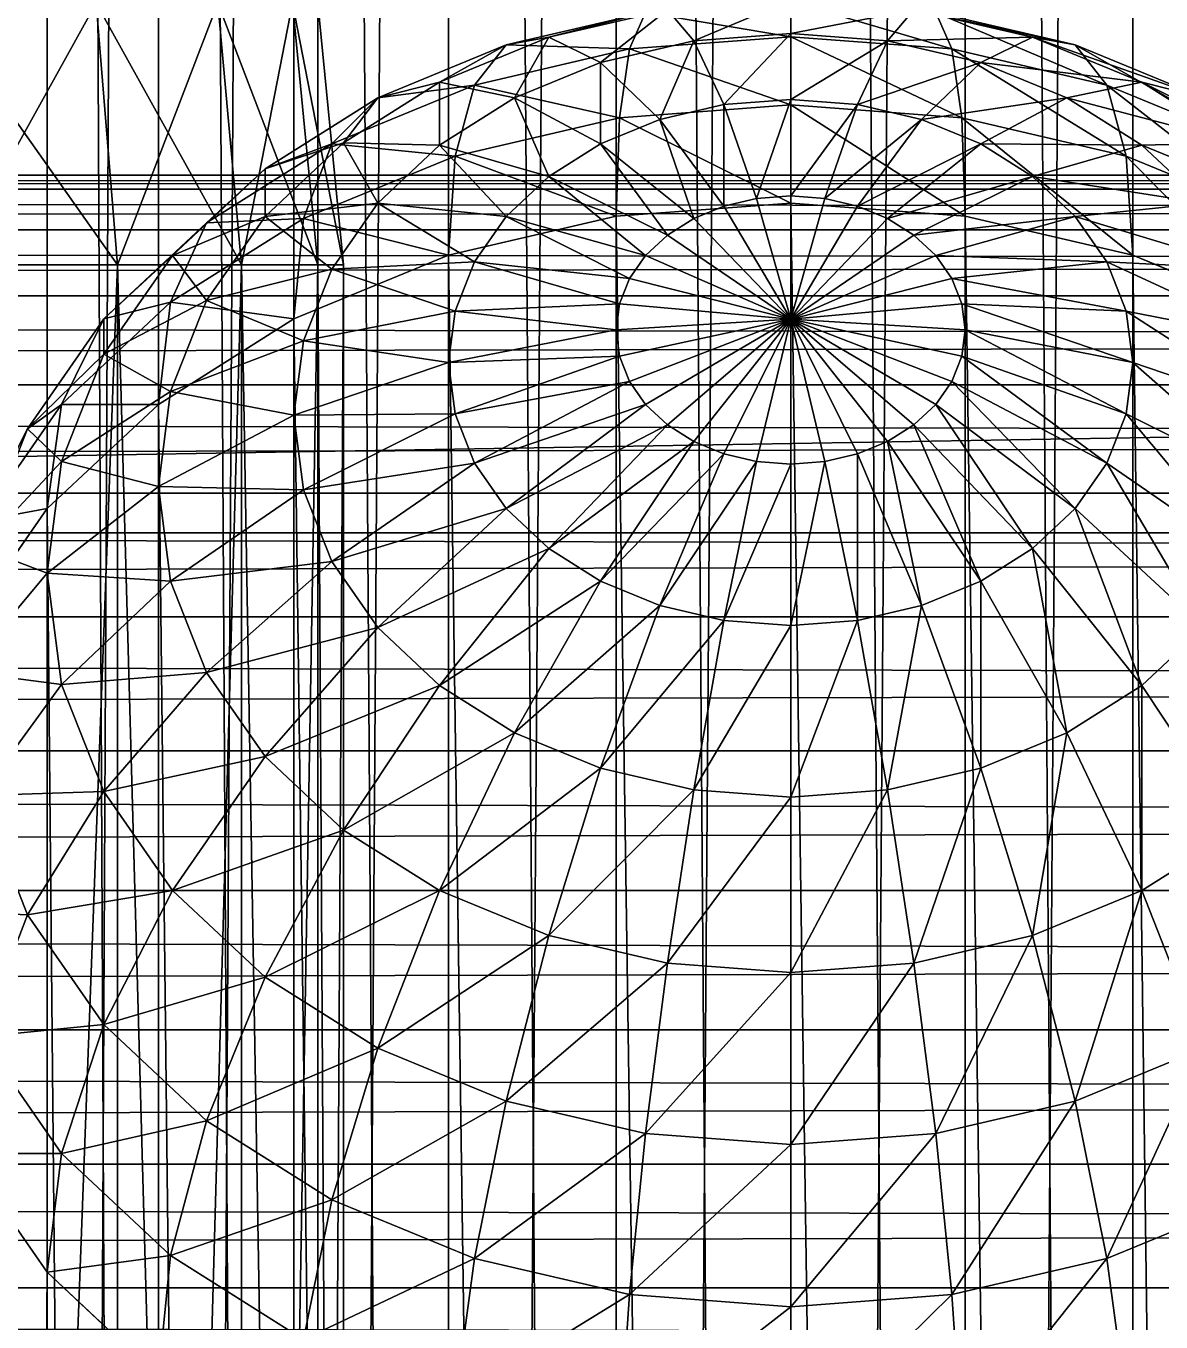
# Model space of a CAD drawing. Header units: millimetres. Extents: x -510 to 550, y -577 to 577.
# Drawn here: x 11.45 to 24.14, y 318.17 to 332.67 of the extents above; entities that cross this region are included whole.
import ezdxf

# ---------------------------------------------------------------- set-up
doc = ezdxf.new("R2010")
doc.units = ezdxf.units.MM
for name, color, linetype, true_color in [('main_case_cover', 7, 'Continuous', 0xd6dee3), ('main_case_floor_front', 7, 'Continuous', 0xd6dee3), ('main_case_inner_front', 7, 'Continuous', 0xd6dee3), ('main_frame_outrigger', 7, 'Continuous', 0x5c6b75), ('motor_mid_left_visual_0', 7, 'Continuous', 0x5c6b75), ('structure_aux_cover_rail', 7, 'Continuous', 0x5c6b75), ('structure_aux_rail_bracket', 7, 'Continuous', 0x5c6b75), ('structure_left_mid_motor_bracket', 7, 'Continuous', 0x5c6b75), ('structure_main_rail_bracket', 7, 'Continuous', 0x5c6b75)]:
    doc.layers.add(name, color=color, linetype=linetype, true_color=true_color)

msp = doc.modelspace()

# ---------------------------------------------------------------- linework, layer by layer
at = {"layer": 'main_case_cover', "true_color": 0xd6dee3}
for points in [[(-46, 327, 460), (326, 453, 460), (326, 327, 460)], [(-46, 327, 460), (-46, 453, 460), (326, 453, 460)], [(-46, 327, 466), (326, 327, 466), (326, 453, 466)], [(-46, 327, 466), (326, 453, 466), (-46, 453, 466)], [(-46, 327, 460), (326, 327, 460), (326, 327, 466)], [(-46, 327, 460), (326, 327, 466), (-46, 327, 466)]]:
    msp.add_3dface(points, dxfattribs=at)
at = {"layer": 'main_case_floor_front', "true_color": 0xd6dee3}
for points in [[(-40, 327, 114), (320, 447, 114), (320, 327, 114)], [(-40, 327, 114), (-40, 447, 114), (320, 447, 114)], [(-40, 327, 120), (320, 327, 120), (320, 447, 120)], [(-40, 327, 120), (320, 447, 120), (-40, 447, 120)], [(-40, 327, 114), (320, 327, 114), (320, 327, 120)], [(-40, 327, 114), (320, 327, 120), (-40, 327, 120)]]:
    msp.add_3dface(points, dxfattribs=at)
at = {"layer": 'main_case_inner_front', "true_color": 0xd6dee3}
for points in [[(-40, 327, 120), (320, 333, 120), (320, 327, 120)], [(-40, 327, 120), (-40, 333, 120), (320, 333, 120)], [(-40, 327, 460), (320, 327, 460), (320, 333, 460)], [(-40, 327, 460), (320, 333, 460), (-40, 333, 460)], [(-40, 327, 120), (320, 327, 120), (320, 327, 460)], [(-40, 327, 120), (320, 327, 460), (-40, 327, 460)]]:
    msp.add_3dface(points, dxfattribs=at)
at = {"layer": 'main_frame_outrigger', "true_color": 0x5c6b75}
for points in [[(-5, 180, 55), (45, 390, 55), (45, 180, 55)], [(-5, 180, 55), (-5, 390, 55), (45, 390, 55)], [(-5, 180, 85), (45, 180, 85), (45, 390, 85)], [(-5, 180, 85), (45, 390, 85), (-5, 390, 85)]]:
    msp.add_3dface(points, dxfattribs=at)
at = {"layer": 'motor_mid_left_visual_0', "true_color": 0x5c6b75}
for points in [[(-35, 307.5, -315), (35, 352.5, -315), (35, 307.5, -315)], [(-35, 307.5, -315), (-35, 352.5, -315), (35, 352.5, -315)], [(-35, 307.5, -245), (35, 307.5, -245), (35, 352.5, -245)], [(-35, 307.5, -245), (35, 352.5, -245), (-35, 352.5, -245)]]:
    msp.add_3dface(points, dxfattribs=at)
at = {"layer": 'structure_aux_cover_rail', "true_color": 0x5c6b75}
for points in [[(400, 330.846, 261.561), (400, 331, 260), (-230, 331, 260)], [(400, 330.846, 261.561), (-230, 331, 260), (-230, 330.846, 261.561)], [(400, 331, 260), (400, 330.846, 258.439), (-230, 330.846, 258.439)], [(400, 331, 260), (-230, 330.846, 258.439), (-230, 331, 260)], [(400, 330.391, 263.061), (400, 330.846, 261.561), (-230, 330.846, 261.561)], [(400, 330.391, 263.061), (-230, 330.846, 261.561), (-230, 330.391, 263.061)], [(400, 330.846, 258.439), (400, 330.391, 256.939), (-230, 330.391, 256.939)], [(400, 330.846, 258.439), (-230, 330.391, 256.939), (-230, 330.846, 258.439)], [(400, 329.652, 264.445), (400, 330.391, 263.061), (-230, 330.391, 263.061)], [(400, 329.652, 264.445), (-230, 330.391, 263.061), (-230, 329.652, 264.445)], [(400, 330.391, 256.939), (400, 329.652, 255.555), (-230, 329.652, 255.555)], [(400, 330.391, 256.939), (-230, 329.652, 255.555), (-230, 330.391, 256.939)], [(400, 328.657, 265.657), (400, 329.652, 264.445), (-230, 329.652, 264.445)], [(400, 328.657, 265.657), (-230, 329.652, 264.445), (-230, 328.657, 265.657)], [(400, 329.652, 255.555), (400, 328.657, 254.343), (-230, 328.657, 254.343)], [(400, 329.652, 255.555), (-230, 328.657, 254.343), (-230, 329.652, 255.555)], [(400, 327.445, 266.652), (400, 328.657, 265.657), (-230, 328.657, 265.657)], [(400, 327.445, 266.652), (-230, 328.657, 265.657), (-230, 327.445, 266.652)], [(400, 328.657, 254.343), (400, 327.445, 253.348), (-230, 327.445, 253.348)], [(400, 328.657, 254.343), (-230, 327.445, 253.348), (-230, 328.657, 254.343)], [(400, 326.061, 267.391), (400, 327.445, 266.652), (-230, 327.445, 266.652)], [(400, 326.061, 267.391), (-230, 327.445, 266.652), (-230, 326.061, 267.391)], [(400, 327.445, 253.348), (400, 326.061, 252.609), (-230, 326.061, 252.609)], [(400, 327.445, 253.348), (-230, 326.061, 252.609), (-230, 327.445, 253.348)], [(400, 324.561, 267.846), (400, 326.061, 267.391), (-230, 326.061, 267.391)], [(400, 324.561, 267.846), (-230, 326.061, 267.391), (-230, 324.561, 267.846)], [(400, 326.061, 252.609), (400, 324.561, 252.154), (-230, 324.561, 252.154)], [(400, 326.061, 252.609), (-230, 324.561, 252.154), (-230, 326.061, 252.609)], [(400, 323, 268), (400, 324.561, 267.846), (-230, 324.561, 267.846)], [(400, 323, 268), (-230, 324.561, 267.846), (-230, 323, 268)], [(400, 324.561, 252.154), (400, 323, 252), (-230, 323, 252)], [(400, 324.561, 252.154), (-230, 323, 252), (-230, 324.561, 252.154)], [(400, 323, 252), (400, 321.439, 252.154), (-230, 321.439, 252.154)], [(400, 323, 252), (-230, 321.439, 252.154), (-230, 323, 252)], [(400, 321.439, 267.846), (400, 323, 268), (-230, 323, 268)], [(400, 321.439, 267.846), (-230, 323, 268), (-230, 321.439, 267.846)], [(400, 321.439, 252.154), (400, 319.939, 252.609), (-230, 319.939, 252.609)], [(400, 321.439, 252.154), (-230, 319.939, 252.609), (-230, 321.439, 252.154)], [(400, 319.939, 267.391), (400, 321.439, 267.846), (-230, 321.439, 267.846)], [(400, 319.939, 267.391), (-230, 321.439, 267.846), (-230, 319.939, 267.391)], [(400, 319.939, 252.609), (400, 318.555, 253.348), (-230, 318.555, 253.348)], [(400, 319.939, 252.609), (-230, 318.555, 253.348), (-230, 319.939, 252.609)], [(400, 318.555, 266.652), (400, 319.939, 267.391), (-230, 319.939, 267.391)], [(400, 318.555, 266.652), (-230, 319.939, 267.391), (-230, 318.555, 266.652)], [(400, 318.555, 253.348), (400, 317.343, 254.343), (-230, 317.343, 254.343)], [(400, 318.555, 253.348), (-230, 317.343, 254.343), (-230, 318.555, 253.348)], [(400, 317.343, 265.657), (400, 318.555, 266.652), (-230, 318.555, 266.652)], [(400, 317.343, 265.657), (-230, 318.555, 266.652), (-230, 317.343, 265.657)]]:
    msp.add_3dface(points, dxfattribs=at)
at = {"layer": 'structure_aux_rail_bracket', "true_color": 0x5c6b75}
for points in [[(18.378, 332.823, 259.059), (20, 332.945, 258.957), (20, 332.551, 257.037)], [(18.916, 332.505, 262.911), (20, 332.958, 260.918), (18.621, 332.853, 261.004)], [(18.916, 332.505, 262.911), (20, 332.587, 262.843), (20, 332.958, 260.918)], [(20, 332.587, 262.843), (21.379, 332.853, 261.004), (20, 332.958, 260.918)], [(20, 332.945, 258.957), (21.622, 332.823, 259.059), (21.802, 332.414, 257.151)], [(20, 332.945, 258.957), (21.802, 332.414, 257.151), (20, 332.551, 257.037)], [(17.294, 332.544, 261.262), (18.378, 332.823, 259.059), (16.818, 332.459, 259.362)], [(16.818, 332.459, 259.362), (18.378, 332.823, 259.059), (18.198, 332.414, 257.151)], [(17.874, 332.262, 263.113), (18.621, 332.853, 261.004), (17.294, 332.544, 261.262)], [(17.294, 332.544, 261.262), (18.621, 332.853, 261.004), (18.378, 332.823, 259.059)], [(17.874, 332.262, 263.113), (18.916, 332.505, 262.911), (18.621, 332.853, 261.004)], [(18.378, 332.823, 259.059), (20, 332.551, 257.037), (18.198, 332.414, 257.151)], [(20, 332.587, 262.843), (21.084, 332.505, 262.911), (21.379, 332.853, 261.004)], [(21.084, 332.505, 262.911), (22.706, 332.544, 261.262), (21.379, 332.853, 261.004)], [(21.379, 332.853, 261.004), (22.706, 332.544, 261.262), (23.182, 332.459, 259.362)], [(21.379, 332.853, 261.004), (23.182, 332.459, 259.362), (21.622, 332.823, 259.059)], [(21.622, 332.823, 259.059), (23.182, 332.459, 259.362), (23.536, 332.01, 257.487)], [(21.622, 332.823, 259.059), (23.536, 332.01, 257.487), (21.802, 332.414, 257.151)], [(16.913, 331.867, 263.441), (17.294, 332.544, 261.262), (16.072, 332.041, 261.679)], [(16.072, 332.041, 261.679), (17.294, 332.544, 261.262), (16.818, 332.459, 259.362)], [(16.913, 331.867, 263.441), (17.874, 332.262, 263.113), (17.294, 332.544, 261.262)], [(18.536, 331.625, 264.845), (18.916, 332.505, 262.911), (17.874, 332.262, 263.113)], [(18.198, 332.414, 257.151), (20, 332.551, 257.037), (20, 331.789, 255.231)], [(18.536, 331.625, 264.845), (19.253, 331.792, 264.705), (18.916, 332.505, 262.911)], [(19.253, 331.792, 264.705), (20, 332.587, 262.843), (18.916, 332.505, 262.911)], [(19.253, 331.792, 264.705), (20, 331.849, 264.658), (20, 332.587, 262.843)], [(20, 331.849, 264.658), (21.084, 332.505, 262.911), (20, 332.587, 262.843)], [(20, 332.551, 257.037), (21.802, 332.414, 257.151), (21.913, 331.644, 255.351)], [(20, 332.551, 257.037), (21.913, 331.644, 255.351), (20, 331.789, 255.231)], [(20, 331.849, 264.658), (20.747, 331.792, 264.705), (21.084, 332.505, 262.911)], [(20.747, 331.792, 264.705), (22.126, 332.262, 263.113), (21.084, 332.505, 262.911)], [(21.084, 332.505, 262.911), (22.126, 332.262, 263.113), (22.706, 332.544, 261.262)], [(22.126, 332.262, 263.113), (23.928, 332.041, 261.679), (22.706, 332.544, 261.262)], [(22.706, 332.544, 261.262), (23.928, 332.041, 261.679), (24.619, 331.868, 259.853)], [(22.706, 332.544, 261.262), (24.619, 331.868, 259.853), (23.182, 332.459, 259.362)], [(16.072, 332.041, 261.679), (16.818, 332.459, 259.362), (15.381, 331.868, 259.853)], [(15.381, 331.868, 259.853), (16.818, 332.459, 259.362), (16.464, 332.01, 257.487)], [(16.818, 332.459, 259.362), (18.198, 332.414, 257.151), (16.464, 332.01, 257.487)], [(16.464, 332.01, 257.487), (18.198, 332.414, 257.151), (18.087, 331.644, 255.351)], [(18.198, 332.414, 257.151), (20, 331.789, 255.231), (18.087, 331.644, 255.351)], [(21.802, 332.414, 257.151), (23.536, 332.01, 257.487), (23.753, 331.215, 255.708)], [(21.802, 332.414, 257.151), (23.753, 331.215, 255.708), (21.913, 331.644, 255.351)], [(23.182, 332.459, 259.362), (24.619, 331.868, 259.853), (25.133, 331.354, 258.032)], [(23.182, 332.459, 259.362), (25.133, 331.354, 258.032), (23.536, 332.01, 257.487)], [(17.874, 331.353, 265.071), (17.874, 332.262, 263.113), (16.913, 331.867, 263.441)], [(17.874, 331.353, 265.071), (18.536, 331.625, 264.845), (17.874, 332.262, 263.113)], [(20.747, 331.792, 264.705), (21.464, 331.625, 264.845), (22.126, 332.262, 263.113)], [(21.464, 331.625, 264.845), (23.087, 331.867, 263.441), (22.126, 332.262, 263.113)], [(22.126, 332.262, 263.113), (23.087, 331.867, 263.441), (23.928, 332.041, 261.679)], [(15.381, 331.868, 259.853), (16.464, 332.01, 257.487), (14.867, 331.354, 258.032)], [(14.867, 331.354, 258.032), (16.464, 332.01, 257.487), (16.247, 331.215, 255.708)], [(16.072, 331.336, 263.883), (16.072, 332.041, 261.679), (15, 331.365, 262.242)], [(15, 331.365, 262.242), (16.072, 332.041, 261.679), (15.381, 331.868, 259.853)], [(16.072, 331.336, 263.883), (16.913, 331.867, 263.441), (16.072, 332.041, 261.679)], [(16.464, 332.01, 257.487), (18.087, 331.644, 255.351), (16.247, 331.215, 255.708)], [(23.087, 331.867, 263.441), (25, 331.365, 262.242), (23.928, 332.041, 261.679)], [(23.536, 332.01, 257.487), (25.133, 331.354, 258.032), (25.449, 330.518, 256.287)], [(23.536, 332.01, 257.487), (25.449, 330.518, 256.287), (23.753, 331.215, 255.708)], [(23.928, 332.041, 261.679), (25, 331.365, 262.242), (25.879, 331.073, 260.514)], [(23.928, 332.041, 261.679), (25.879, 331.073, 260.514), (24.619, 331.868, 259.853)], [(15, 331.365, 262.242), (15.381, 331.868, 259.853), (14.121, 331.073, 260.514)], [(14.121, 331.073, 260.514), (15.381, 331.868, 259.853), (14.867, 331.354, 258.032)], [(17.294, 330.987, 265.375), (16.913, 331.867, 263.441), (16.072, 331.336, 263.883)], [(17.294, 330.987, 265.375), (17.874, 331.353, 265.071), (16.913, 331.867, 263.441)], [(18.087, 331.644, 255.351), (20, 331.789, 255.231), (20, 330.69, 253.608)], [(19.253, 330.656, 266.39), (19.253, 331.792, 264.705), (18.536, 331.625, 264.845)], [(19.619, 330.741, 266.319), (20, 331.849, 264.658), (19.253, 331.792, 264.705)], [(19.253, 330.656, 266.39), (19.619, 330.741, 266.319), (19.253, 331.792, 264.705)], [(19.619, 330.741, 266.319), (20, 330.77, 266.295), (20, 331.849, 264.658)], [(20, 330.77, 266.295), (20.747, 331.792, 264.705), (20, 331.849, 264.658)], [(20, 330.77, 266.295), (20.381, 330.741, 266.319), (20.747, 331.792, 264.705)], [(20, 331.789, 255.231), (21.913, 331.644, 255.351), (21.951, 330.542, 253.73)], [(20, 331.789, 255.231), (21.951, 330.542, 253.73), (20, 330.69, 253.608)], [(20.381, 330.741, 266.319), (21.464, 331.625, 264.845), (20.747, 331.792, 264.705)], [(21.464, 331.625, 264.845), (22.126, 331.353, 265.071), (23.087, 331.867, 263.441)], [(22.126, 331.353, 265.071), (23.928, 331.336, 263.883), (23.087, 331.867, 263.441)], [(23.087, 331.867, 263.441), (23.928, 331.336, 263.883), (25, 331.365, 262.242)], [(16.247, 331.215, 255.708), (18.087, 331.644, 255.351), (18.049, 330.542, 253.73)], [(18.087, 331.644, 255.351), (20, 330.69, 253.608), (18.049, 330.542, 253.73)], [(21.913, 331.644, 255.351), (23.753, 331.215, 255.708), (23.827, 330.105, 254.094)], [(21.913, 331.644, 255.351), (23.827, 330.105, 254.094), (21.951, 330.542, 253.73)], [(18.916, 330.517, 266.505), (18.536, 331.625, 264.845), (17.874, 331.353, 265.071)], [(18.916, 330.517, 266.505), (19.253, 330.656, 266.39), (18.536, 331.625, 264.845)], [(20.381, 330.741, 266.319), (20.747, 330.656, 266.39), (21.464, 331.625, 264.845)], [(20.747, 330.656, 266.39), (22.126, 331.353, 265.071), (21.464, 331.625, 264.845)], [(14.121, 331.073, 260.514), (14.867, 331.354, 258.032), (13.467, 330.47, 258.767)], [(13.467, 330.47, 258.767), (14.867, 331.354, 258.032), (14.551, 330.518, 256.287)], [(15.381, 330.689, 264.421), (15, 331.365, 262.242), (14.121, 330.541, 262.926)], [(14.121, 330.541, 262.926), (15, 331.365, 262.242), (14.121, 331.073, 260.514)], [(14.867, 331.354, 258.032), (16.247, 331.215, 255.708), (14.551, 330.518, 256.287)], [(15.381, 330.689, 264.421), (16.072, 331.336, 263.883), (15, 331.365, 262.242)], [(18.621, 330.33, 266.66), (17.874, 331.353, 265.071), (17.294, 330.987, 265.375)], [(18.621, 330.33, 266.66), (18.916, 330.517, 266.505), (17.874, 331.353, 265.071)], [(20.747, 330.656, 266.39), (21.084, 330.517, 266.505), (22.126, 331.353, 265.071)], [(21.084, 330.517, 266.505), (22.706, 330.987, 265.375), (22.126, 331.353, 265.071)], [(22.126, 331.353, 265.071), (22.706, 330.987, 265.375), (23.928, 331.336, 263.883)], [(23.928, 331.336, 263.883), (25.879, 330.541, 262.926), (25, 331.365, 262.242)], [(14.551, 330.518, 256.287), (16.247, 331.215, 255.708), (16.173, 330.105, 254.094)], [(16.818, 330.541, 265.746), (16.072, 331.336, 263.883), (15.381, 330.689, 264.421)], [(16.818, 330.541, 265.746), (17.294, 330.987, 265.375), (16.072, 331.336, 263.883)], [(16.247, 331.215, 255.708), (18.049, 330.542, 253.73), (16.173, 330.105, 254.094)], [(22.706, 330.987, 265.375), (24.619, 330.689, 264.421), (23.928, 331.336, 263.883)], [(23.753, 331.215, 255.708), (25.449, 330.518, 256.287), (25.556, 329.394, 254.685)], [(23.753, 331.215, 255.708), (25.556, 329.394, 254.685), (23.827, 330.105, 254.094)], [(23.928, 331.336, 263.883), (24.619, 330.689, 264.421), (25.879, 330.541, 262.926)], [(14.121, 330.541, 262.926), (14.121, 331.073, 260.514), (13.087, 330.104, 261.319)], [(13.087, 330.104, 261.319), (14.121, 331.073, 260.514), (13.467, 330.47, 258.767)], [(18.378, 330.103, 266.849), (17.294, 330.987, 265.375), (16.818, 330.541, 265.746)], [(18.378, 330.103, 266.849), (18.621, 330.33, 266.66), (17.294, 330.987, 265.375)], [(21.084, 330.517, 266.505), (21.379, 330.33, 266.66), (22.706, 330.987, 265.375)], [(21.379, 330.33, 266.66), (23.182, 330.541, 265.746), (22.706, 330.987, 265.375)], [(22.706, 330.987, 265.375), (23.182, 330.541, 265.746), (24.619, 330.689, 264.421)], [(20, 329.392, 267.69), (20, 330.77, 266.295), (19.619, 330.741, 266.319)], [(20, 329.392, 267.69), (20.381, 330.741, 266.319), (20, 330.77, 266.295)], [(14.867, 329.95, 265.035), (15.381, 330.689, 264.421), (14.121, 330.541, 262.926)], [(16.464, 330.032, 266.169), (15.381, 330.689, 264.421), (14.867, 329.95, 265.035)], [(16.464, 330.032, 266.169), (16.818, 330.541, 265.746), (15.381, 330.689, 264.421)], [(18.049, 330.542, 253.73), (20, 330.69, 253.608), (20, 197.69, 93.608)], [(20, 329.392, 267.69), (19.253, 330.656, 266.39), (18.916, 330.517, 266.505)], [(20, 329.392, 267.69), (19.619, 330.741, 266.319), (19.253, 330.656, 266.39)], [(20, 329.392, 267.69), (20.747, 330.656, 266.39), (20.381, 330.741, 266.319)], [(20, 330.69, 253.608), (21.951, 330.542, 253.73), (21.951, 197.542, 93.73)], [(20, 330.69, 253.608), (21.951, 197.542, 93.73), (20, 197.69, 93.608)], [(20, 329.392, 267.69), (21.084, 330.517, 266.505), (20.747, 330.656, 266.39)], [(23.182, 330.541, 265.746), (25.133, 329.95, 265.035), (24.619, 330.689, 264.421)], [(13.467, 330.47, 258.767), (14.551, 330.518, 256.287), (13.065, 329.58, 257.067)], [(13.065, 329.58, 257.067), (14.551, 330.518, 256.287), (14.444, 329.394, 254.685)], [(13.467, 329.601, 263.708), (14.121, 330.541, 262.926), (13.087, 330.104, 261.319)], [(14.867, 329.95, 265.035), (14.121, 330.541, 262.926), (13.467, 329.601, 263.708)], [(14.551, 330.518, 256.287), (16.173, 330.105, 254.094), (14.444, 329.394, 254.685)], [(16.173, 330.105, 254.094), (18.049, 330.542, 253.73), (18.049, 197.542, 93.73)], [(18.198, 329.844, 267.065), (16.818, 330.541, 265.746), (16.464, 330.032, 266.169)], [(18.198, 329.844, 267.065), (18.378, 330.103, 266.849), (16.818, 330.541, 265.746)], [(18.049, 330.542, 253.73), (20, 197.69, 93.608), (18.049, 197.542, 93.73)], [(20, 329.392, 267.69), (18.916, 330.517, 266.505), (18.621, 330.33, 266.66)], [(20, 329.392, 267.69), (21.379, 330.33, 266.66), (21.084, 330.517, 266.505)], [(21.379, 330.33, 266.66), (21.622, 330.103, 266.849), (23.182, 330.541, 265.746)], [(21.622, 330.103, 266.849), (23.536, 330.032, 266.169), (23.182, 330.541, 265.746)], [(21.951, 330.542, 253.73), (23.827, 330.105, 254.094), (23.827, 197.105, 94.094)], [(21.951, 330.542, 253.73), (23.827, 197.105, 94.094), (21.951, 197.542, 93.73)], [(23.182, 330.541, 265.746), (23.536, 330.032, 266.169), (25.133, 329.95, 265.035)], [(13.087, 330.104, 261.319), (13.467, 330.47, 258.767), (12.318, 329.393, 259.662)], [(12.318, 329.393, 259.662), (13.467, 330.47, 258.767), (13.065, 329.58, 257.067)], [(20, 329.392, 267.69), (18.621, 330.33, 266.66), (18.378, 330.103, 266.849)], [(20, 329.392, 267.69), (21.622, 330.103, 266.849), (21.379, 330.33, 266.66)], [(13.467, 329.601, 263.708), (13.087, 330.104, 261.319), (12.318, 328.998, 262.238)], [(12.318, 328.998, 262.238), (13.087, 330.104, 261.319), (12.318, 329.393, 259.662)], [(14.444, 329.394, 254.685), (16.173, 330.105, 254.094), (16.173, 197.105, 94.094)], [(16.173, 330.105, 254.094), (18.049, 197.542, 93.73), (16.173, 197.105, 94.094)], [(20, 329.392, 267.69), (18.378, 330.103, 266.849), (18.198, 329.844, 267.065)], [(20, 329.392, 267.69), (21.802, 329.844, 267.065), (21.622, 330.103, 266.849)], [(21.622, 330.103, 266.849), (21.802, 329.844, 267.065), (23.536, 330.032, 266.169)], [(23.827, 330.105, 254.094), (25.556, 329.394, 254.685), (25.556, 196.394, 94.685)], [(23.827, 330.105, 254.094), (25.556, 196.394, 94.685), (23.827, 197.105, 94.094)], [(14.551, 329.149, 265.701), (14.867, 329.95, 265.035), (13.467, 329.601, 263.708)], [(16.247, 329.48, 266.627), (14.867, 329.95, 265.035), (14.551, 329.149, 265.701)], [(16.247, 329.48, 266.627), (16.464, 330.032, 266.169), (14.867, 329.95, 265.035)], [(18.087, 329.562, 267.299), (16.464, 330.032, 266.169), (16.247, 329.48, 266.627)], [(18.087, 329.562, 267.299), (18.198, 329.844, 267.065), (16.464, 330.032, 266.169)], [(21.802, 329.844, 267.065), (23.753, 329.48, 266.627), (23.536, 330.032, 266.169)], [(23.536, 330.032, 266.169), (23.753, 329.48, 266.627), (25.449, 329.149, 265.701)], [(23.536, 330.032, 266.169), (25.449, 329.149, 265.701), (25.133, 329.95, 265.035)], [(20, 329.392, 267.69), (18.198, 329.844, 267.065), (18.087, 329.562, 267.299)], [(20, 329.392, 267.69), (21.913, 329.562, 267.299), (21.802, 329.844, 267.065)], [(21.802, 329.844, 267.065), (21.913, 329.562, 267.299), (23.753, 329.48, 266.627)], [(13.065, 328.581, 264.556), (13.467, 329.601, 263.708), (12.318, 328.998, 262.238)], [(14.551, 329.149, 265.701), (13.467, 329.601, 263.708), (13.065, 328.581, 264.556)], [(12.318, 329.393, 259.662), (13.065, 329.58, 257.067), (11.845, 328.437, 258.017)], [(11.845, 328.437, 258.017), (13.065, 329.58, 257.067), (12.929, 328.438, 255.48)], [(13.065, 329.58, 257.067), (14.444, 329.394, 254.685), (12.929, 328.438, 255.48)], [(16.173, 328.906, 267.105), (16.247, 329.48, 266.627), (14.551, 329.149, 265.701)], [(18.049, 329.27, 267.542), (16.247, 329.48, 266.627), (16.173, 328.906, 267.105)], [(18.049, 329.27, 267.542), (18.087, 329.562, 267.299), (16.247, 329.48, 266.627)], [(20, 329.392, 267.69), (18.087, 329.562, 267.299), (18.049, 329.27, 267.542)], [(20, 329.392, 267.69), (21.951, 329.27, 267.542), (21.913, 329.562, 267.299)], [(21.913, 329.562, 267.299), (21.951, 329.27, 267.542), (23.827, 328.906, 267.105)], [(21.913, 329.562, 267.299), (23.827, 328.906, 267.105), (23.753, 329.48, 266.627)], [(23.753, 329.48, 266.627), (23.827, 328.906, 267.105), (25.556, 328.315, 266.394)], [(23.753, 329.48, 266.627), (25.556, 328.315, 266.394), (25.449, 329.149, 265.701)], [(12.318, 328.998, 262.238), (12.318, 329.393, 259.662), (11.464, 328.165, 260.683)], [(11.464, 328.165, 260.683), (12.318, 329.393, 259.662), (11.845, 328.437, 258.017)], [(12.929, 328.438, 255.48), (14.444, 329.394, 254.685), (14.444, 196.394, 94.685)], [(14.444, 329.394, 254.685), (16.173, 197.105, 94.094), (14.444, 196.394, 94.685)], [(20, 329.392, 267.69), (18.049, 329.27, 267.542), (18.087, 328.977, 267.786)], [(20, 329.392, 267.69), (18.087, 328.977, 267.786), (18.198, 328.695, 268.02)], [(20, 329.392, 267.69), (18.198, 328.695, 268.02), (18.378, 328.436, 268.235)], [(20, 329.392, 267.69), (18.378, 328.436, 268.235), (18.621, 328.209, 268.424)], [(20, 329.392, 267.69), (18.621, 328.209, 268.424), (18.916, 328.022, 268.579)], [(20, 329.392, 267.69), (18.916, 328.022, 268.579), (19.253, 327.883, 268.694)], [(20, 329.392, 267.69), (19.253, 327.883, 268.694), (19.619, 327.798, 268.765)], [(20, 329.392, 267.69), (19.619, 327.798, 268.765), (20, 327.769, 268.789)], [(20, 329.392, 267.69), (21.913, 328.977, 267.786), (21.951, 329.27, 267.542)], [(20, 329.392, 267.69), (21.802, 328.695, 268.02), (21.913, 328.977, 267.786)], [(20, 329.392, 267.69), (21.622, 328.436, 268.235), (21.802, 328.695, 268.02)], [(20, 329.392, 267.69), (21.379, 328.209, 268.424), (21.622, 328.436, 268.235)], [(20, 329.392, 267.69), (21.084, 328.022, 268.579), (21.379, 328.209, 268.424)], [(20, 329.392, 267.69), (20.747, 327.883, 268.694), (21.084, 328.022, 268.579)], [(20, 329.392, 267.69), (20.381, 327.798, 268.765), (20.747, 327.883, 268.694)], [(20, 329.392, 267.69), (20, 327.769, 268.789), (20.381, 327.798, 268.765)], [(18.087, 328.977, 267.786), (18.049, 329.27, 267.542), (16.173, 328.906, 267.105)], [(21.951, 329.27, 267.542), (21.913, 328.977, 267.786), (23.753, 328.332, 267.582)], [(21.951, 329.27, 267.542), (23.753, 328.332, 267.582), (23.827, 328.906, 267.105)], [(14.444, 328.315, 266.394), (14.551, 329.149, 265.701), (13.065, 328.581, 264.556)], [(16.173, 328.906, 267.105), (14.551, 329.149, 265.701), (14.444, 328.315, 266.394)], [(11.845, 327.799, 263.235), (12.318, 328.998, 262.238), (11.464, 328.165, 260.683)], [(13.065, 328.581, 264.556), (12.318, 328.998, 262.238), (11.845, 327.799, 263.235)], [(16.247, 328.332, 267.582), (16.173, 328.906, 267.105), (14.444, 328.315, 266.394)], [(18.087, 328.977, 267.786), (16.173, 328.906, 267.105), (16.247, 328.332, 267.582)], [(18.198, 328.695, 268.02), (18.087, 328.977, 267.786), (16.247, 328.332, 267.582)], [(21.913, 328.977, 267.786), (21.802, 328.695, 268.02), (23.536, 327.78, 268.041)], [(21.913, 328.977, 267.786), (23.536, 327.78, 268.041), (23.753, 328.332, 267.582)], [(23.827, 328.906, 267.105), (23.753, 328.332, 267.582), (25.449, 327.482, 267.087)], [(23.827, 328.906, 267.105), (25.449, 327.482, 267.087), (25.556, 328.315, 266.394)], [(18.198, 328.695, 268.02), (16.247, 328.332, 267.582), (16.464, 327.78, 268.041)], [(18.378, 328.436, 268.235), (18.198, 328.695, 268.02), (16.464, 327.78, 268.041)], [(21.802, 328.695, 268.02), (21.622, 328.436, 268.235), (23.182, 327.271, 268.464)], [(21.802, 328.695, 268.02), (23.182, 327.271, 268.464), (23.536, 327.78, 268.041)], [(12.929, 327.52, 265.438), (13.065, 328.581, 264.556), (11.845, 327.799, 263.235)], [(14.444, 328.315, 266.394), (13.065, 328.581, 264.556), (12.929, 327.52, 265.438)], [(11.464, 328.165, 260.683), (11.845, 328.437, 258.017), (10.939, 327.133, 259.101)], [(10.939, 327.133, 259.101), (11.845, 328.437, 258.017), (11.685, 327.272, 256.449)], [(11.845, 328.437, 258.017), (12.929, 328.438, 255.48), (11.685, 327.272, 256.449)], [(11.685, 327.272, 256.449), (12.929, 328.438, 255.48), (12.929, 195.438, 95.48)], [(12.929, 328.438, 255.48), (14.444, 196.394, 94.685), (12.929, 195.438, 95.48)], [(14.551, 327.482, 267.087), (14.444, 328.315, 266.394), (12.929, 327.52, 265.438)], [(16.247, 328.332, 267.582), (14.444, 328.315, 266.394), (14.551, 327.482, 267.087)], [(16.464, 327.78, 268.041), (16.247, 328.332, 267.582), (14.551, 327.482, 267.087)], [(18.378, 328.436, 268.235), (16.464, 327.78, 268.041), (16.818, 327.271, 268.464)], [(18.621, 328.209, 268.424), (18.378, 328.436, 268.235), (16.818, 327.271, 268.464)], [(21.622, 328.436, 268.235), (21.379, 328.209, 268.424), (22.706, 326.825, 268.834)], [(21.622, 328.436, 268.235), (22.706, 326.825, 268.834), (23.182, 327.271, 268.464)], [(23.753, 328.332, 267.582), (23.536, 327.78, 268.041), (25.133, 326.68, 267.753)], [(23.753, 328.332, 267.582), (25.133, 326.68, 267.753), (25.449, 327.482, 267.087)], [(11.845, 327.799, 263.235), (11.464, 328.165, 260.683), (10.939, 326.832, 261.791)], [(10.939, 326.832, 261.791), (11.464, 328.165, 260.683), (10.939, 327.133, 259.101)], [(18.621, 328.209, 268.424), (16.818, 327.271, 268.464), (17.294, 326.825, 268.834)], [(18.916, 328.022, 268.579), (18.621, 328.209, 268.424), (17.294, 326.825, 268.834)], [(21.379, 328.209, 268.424), (21.084, 328.022, 268.579), (22.126, 326.459, 269.139)], [(21.379, 328.209, 268.424), (22.126, 326.459, 269.139), (22.706, 326.825, 268.834)], [(18.916, 328.022, 268.579), (17.294, 326.825, 268.834), (17.874, 326.459, 269.139)], [(19.253, 327.883, 268.694), (18.916, 328.022, 268.579), (17.874, 326.459, 269.139)], [(21.084, 328.022, 268.579), (20.747, 327.883, 268.694), (21.464, 326.187, 269.365)], [(21.084, 328.022, 268.579), (21.464, 326.187, 269.365), (22.126, 326.459, 269.139)], [(19.253, 327.883, 268.694), (17.874, 326.459, 269.139), (18.536, 326.187, 269.365)], [(19.619, 327.798, 268.765), (19.253, 327.883, 268.694), (18.536, 326.187, 269.365)], [(20.747, 327.883, 268.694), (20.381, 327.798, 268.765), (20.747, 326.019, 269.504)], [(20.747, 327.883, 268.694), (20.747, 326.019, 269.504), (21.464, 326.187, 269.365)], [(11.685, 326.551, 264.272), (11.845, 327.799, 263.235), (10.939, 326.832, 261.791)], [(12.929, 327.52, 265.438), (11.845, 327.799, 263.235), (11.685, 326.551, 264.272)], [(16.464, 327.78, 268.041), (14.551, 327.482, 267.087), (14.867, 326.68, 267.753)], [(16.818, 327.271, 268.464), (16.464, 327.78, 268.041), (14.867, 326.68, 267.753)], [(19.619, 327.798, 268.765), (18.536, 326.187, 269.365), (19.253, 326.019, 269.504)], [(20, 327.769, 268.789), (19.619, 327.798, 268.765), (19.253, 326.019, 269.504)], [(20, 327.769, 268.789), (19.253, 326.019, 269.504), (20, 325.963, 269.551)], [(20.381, 327.798, 268.765), (20, 327.769, 268.789), (20, 325.963, 269.551)], [(20.381, 327.798, 268.765), (20, 325.963, 269.551), (20.747, 326.019, 269.504)], [(23.536, 327.78, 268.041), (23.182, 327.271, 268.464), (24.619, 325.941, 268.367)], [(23.536, 327.78, 268.041), (24.619, 325.941, 268.367), (25.133, 326.68, 267.753)], [(13.065, 326.459, 266.32), (12.929, 327.52, 265.438), (11.685, 326.551, 264.272)], [(14.551, 327.482, 267.087), (12.929, 327.52, 265.438), (13.065, 326.459, 266.32)], [(14.867, 326.68, 267.753), (14.551, 327.482, 267.087), (13.065, 326.459, 266.32)], [(10.939, 327.133, 259.101), (11.685, 327.272, 256.449), (10.761, 325.943, 257.554)], [(10.761, 325.943, 257.554), (11.685, 327.272, 256.449), (11.685, 194.272, 96.449)], [(11.685, 327.272, 256.449), (12.929, 195.438, 95.48), (11.685, 194.272, 96.449)], [(16.818, 327.271, 268.464), (14.867, 326.68, 267.753), (15.381, 325.941, 268.367)], [(17.294, 326.825, 268.834), (16.818, 327.271, 268.464), (15.381, 325.941, 268.367)], [(23.182, 327.271, 268.464), (22.706, 326.825, 268.834), (23.928, 325.294, 268.905)], [(23.182, 327.271, 268.464), (23.928, 325.294, 268.905), (24.619, 325.941, 268.367)], [(11.685, 326.551, 264.272), (10.939, 326.832, 261.791), (10.761, 325.446, 262.943)], [(17.294, 326.825, 268.834), (15.381, 325.941, 268.367), (16.072, 325.294, 268.905)], [(17.874, 326.459, 269.139), (17.294, 326.825, 268.834), (16.072, 325.294, 268.905)], [(22.706, 326.825, 268.834), (22.126, 326.459, 269.139), (23.087, 324.763, 269.347)], [(22.706, 326.825, 268.834), (23.087, 324.763, 269.347), (23.928, 325.294, 268.905)], [(14.867, 326.68, 267.753), (13.065, 326.459, 266.32), (13.467, 325.439, 267.167)], [(15.381, 325.941, 268.367), (14.867, 326.68, 267.753), (13.467, 325.439, 267.167)], [(11.845, 325.304, 265.309), (11.685, 326.551, 264.272), (10.761, 325.446, 262.943)], [(13.065, 326.459, 266.32), (11.685, 326.551, 264.272), (11.845, 325.304, 265.309)], [(13.467, 325.439, 267.167), (13.065, 326.459, 266.32), (11.845, 325.304, 265.309)], [(17.874, 326.459, 269.139), (16.072, 325.294, 268.905), (16.913, 324.763, 269.347)], [(18.536, 326.187, 269.365), (17.874, 326.459, 269.139), (16.913, 324.763, 269.347)], [(22.126, 326.459, 269.139), (21.464, 326.187, 269.365), (22.126, 324.368, 269.675)], [(22.126, 326.459, 269.139), (22.126, 324.368, 269.675), (23.087, 324.763, 269.347)], [(18.536, 326.187, 269.365), (16.913, 324.763, 269.347), (17.874, 324.368, 269.675)], [(19.253, 326.019, 269.504), (18.536, 326.187, 269.365), (17.874, 324.368, 269.675)], [(21.464, 326.187, 269.365), (20.747, 326.019, 269.504), (21.084, 324.125, 269.877)], [(21.464, 326.187, 269.365), (21.084, 324.125, 269.877), (22.126, 324.368, 269.675)], [(19.253, 326.019, 269.504), (17.874, 324.368, 269.675), (18.916, 324.125, 269.877)], [(20, 325.963, 269.551), (19.253, 326.019, 269.504), (18.916, 324.125, 269.877)], [(20.747, 326.019, 269.504), (20, 325.963, 269.551), (20, 324.043, 269.945)], [(20.747, 326.019, 269.504), (20, 324.043, 269.945), (21.084, 324.125, 269.877)], [(10.761, 325.943, 257.554), (11.685, 194.272, 96.449), (10.761, 192.943, 97.554)], [(15.381, 325.941, 268.367), (13.467, 325.439, 267.167), (14.121, 324.499, 267.949)], [(16.072, 325.294, 268.905), (15.381, 325.941, 268.367), (14.121, 324.499, 267.949)], [(20, 325.963, 269.551), (18.916, 324.125, 269.877), (20, 324.043, 269.945)], [(24.619, 325.941, 268.367), (23.928, 325.294, 268.905), (25, 323.675, 268.634)], [(11.845, 325.304, 265.309), (10.761, 325.446, 262.943), (10.939, 324.06, 264.095)], [(13.467, 325.439, 267.167), (11.845, 325.304, 265.309), (12.318, 324.105, 266.306)], [(14.121, 324.499, 267.949), (13.467, 325.439, 267.167), (12.318, 324.105, 266.306)], [(12.318, 324.105, 266.306), (11.845, 325.304, 265.309), (10.939, 324.06, 264.095)], [(16.072, 325.294, 268.905), (14.121, 324.499, 267.949), (15, 323.675, 268.634)], [(16.913, 324.763, 269.347), (16.072, 325.294, 268.905), (15, 323.675, 268.634)], [(23.928, 325.294, 268.905), (23.087, 324.763, 269.347), (23.928, 322.999, 269.196)], [(23.928, 325.294, 268.905), (23.928, 322.999, 269.196), (25, 323.675, 268.634)], [(16.913, 324.763, 269.347), (15, 323.675, 268.634), (16.072, 322.999, 269.196)], [(17.874, 324.368, 269.675), (16.913, 324.763, 269.347), (16.072, 322.999, 269.196)], [(23.087, 324.763, 269.347), (22.126, 324.368, 269.675), (22.706, 322.496, 269.614)], [(23.087, 324.763, 269.347), (22.706, 322.496, 269.614), (23.928, 322.999, 269.196)], [(14.121, 324.499, 267.949), (12.318, 324.105, 266.306), (13.087, 322.999, 267.225)], [(15, 323.675, 268.634), (14.121, 324.499, 267.949), (13.087, 322.999, 267.225)], [(17.874, 324.368, 269.675), (16.072, 322.999, 269.196), (17.294, 322.496, 269.614)], [(18.916, 324.125, 269.877), (17.874, 324.368, 269.675), (17.294, 322.496, 269.614)], [(22.126, 324.368, 269.675), (21.084, 324.125, 269.877), (21.379, 322.187, 269.871)], [(22.126, 324.368, 269.675), (21.379, 322.187, 269.871), (22.706, 322.496, 269.614)], [(12.318, 324.105, 266.306), (10.939, 324.06, 264.095), (11.464, 322.727, 265.203)], [(13.087, 322.999, 267.225), (12.318, 324.105, 266.306), (11.464, 322.727, 265.203)], [(18.916, 324.125, 269.877), (17.294, 322.496, 269.614), (18.621, 322.187, 269.871)], [(20, 324.043, 269.945), (18.916, 324.125, 269.877), (18.621, 322.187, 269.871)], [(21.084, 324.125, 269.877), (20, 324.043, 269.945), (20, 322.082, 269.958)], [(21.084, 324.125, 269.877), (20, 322.082, 269.958), (21.379, 322.187, 269.871)], [(11.464, 322.727, 265.203), (10.939, 324.06, 264.095), (10.381, 322.776, 262.723)], [(20, 324.043, 269.945), (18.621, 322.187, 269.871), (20, 322.082, 269.958)], [(15, 323.675, 268.634), (13.087, 322.999, 267.225), (14.121, 322.03, 268.031)], [(16.072, 322.999, 269.196), (15, 323.675, 268.634), (14.121, 322.03, 268.031)], [(25, 323.675, 268.634), (23.928, 322.999, 269.196), (24.619, 321.235, 268.692)], [(13.087, 322.999, 267.225), (11.464, 322.727, 265.203), (12.318, 321.499, 266.224)], [(14.121, 322.03, 268.031), (13.087, 322.999, 267.225), (12.318, 321.499, 266.224)], [(16.072, 322.999, 269.196), (14.121, 322.03, 268.031), (15.381, 321.235, 268.692)], [(17.294, 322.496, 269.614), (16.072, 322.999, 269.196), (15.381, 321.235, 268.692)], [(23.928, 322.999, 269.196), (22.706, 322.496, 269.614), (23.182, 320.644, 269.183)], [(23.928, 322.999, 269.196), (23.182, 320.644, 269.183), (24.619, 321.235, 268.692)], [(11.464, 322.727, 265.203), (10.381, 322.776, 262.723), (10.939, 321.361, 263.9)], [(12.318, 321.499, 266.224), (11.464, 322.727, 265.203), (10.939, 321.361, 263.9)], [(17.294, 322.496, 269.614), (15.381, 321.235, 268.692), (16.818, 320.644, 269.183)], [(18.621, 322.187, 269.871), (17.294, 322.496, 269.614), (16.818, 320.644, 269.183)], [(22.706, 322.496, 269.614), (21.379, 322.187, 269.871), (21.622, 320.28, 269.485)], [(22.706, 322.496, 269.614), (21.622, 320.28, 269.485), (23.182, 320.644, 269.183)], [(18.621, 322.187, 269.871), (16.818, 320.644, 269.183), (18.378, 320.28, 269.485)], [(20, 322.082, 269.958), (18.621, 322.187, 269.871), (18.378, 320.28, 269.485)], [(20, 322.082, 269.958), (18.378, 320.28, 269.485), (20, 320.157, 269.587)], [(21.379, 322.187, 269.871), (20, 322.082, 269.958), (20, 320.157, 269.587)], [(21.379, 322.187, 269.871), (20, 320.157, 269.587), (21.622, 320.28, 269.485)], [(14.121, 322.03, 268.031), (12.318, 321.499, 266.224), (13.467, 320.422, 267.119)], [(15.381, 321.235, 268.692), (14.121, 322.03, 268.031), (13.467, 320.422, 267.119)], [(12.318, 321.499, 266.224), (10.939, 321.361, 263.9), (11.845, 320.057, 264.983)], [(13.467, 320.422, 267.119), (12.318, 321.499, 266.224), (11.845, 320.057, 264.983)], [(11.845, 320.057, 264.983), (10.939, 321.361, 263.9), (10.761, 320.057, 262.446)], [(15.381, 321.235, 268.692), (13.467, 320.422, 267.119), (14.867, 319.539, 267.853)], [(16.818, 320.644, 269.183), (15.381, 321.235, 268.692), (14.867, 319.539, 267.853)], [(24.619, 321.235, 268.692), (23.182, 320.644, 269.183), (23.536, 318.882, 268.399)], [(24.619, 321.235, 268.692), (23.536, 318.882, 268.399), (25.133, 319.539, 267.853)], [(16.818, 320.644, 269.183), (14.867, 319.539, 267.853), (16.464, 318.882, 268.399)], [(18.378, 320.28, 269.485), (16.818, 320.644, 269.183), (16.464, 318.882, 268.399)], [(23.182, 320.644, 269.183), (21.622, 320.28, 269.485), (21.802, 318.478, 268.735)], [(23.182, 320.644, 269.183), (21.802, 318.478, 268.735), (23.536, 318.882, 268.399)], [(13.467, 320.422, 267.119), (11.845, 320.057, 264.983), (13.065, 318.914, 265.934)], [(14.867, 319.539, 267.853), (13.467, 320.422, 267.119), (13.065, 318.914, 265.934)], [(18.378, 320.28, 269.485), (16.464, 318.882, 268.399), (18.198, 318.478, 268.735)], [(20, 320.157, 269.587), (18.378, 320.28, 269.485), (18.198, 318.478, 268.735)], [(21.622, 320.28, 269.485), (20, 320.157, 269.587), (20, 318.342, 268.849)], [(21.622, 320.28, 269.485), (20, 318.342, 268.849), (21.802, 318.478, 268.735)], [(11.845, 320.057, 264.983), (10.761, 320.057, 262.446), (11.685, 318.728, 263.551)], [(11.685, 318.728, 263.551), (10.761, 320.057, 262.446), (10.761, 187.057, 102.446)], [(13.065, 318.914, 265.934), (11.845, 320.057, 264.983), (11.685, 318.728, 263.551)], [(20, 320.157, 269.587), (18.198, 318.478, 268.735), (20, 318.342, 268.849)], [(14.867, 319.539, 267.853), (13.065, 318.914, 265.934), (14.551, 317.976, 266.713)], [(16.464, 318.882, 268.399), (14.867, 319.539, 267.853), (14.551, 317.976, 266.713)], [(25.133, 319.539, 267.853), (23.536, 318.882, 268.399), (23.753, 317.279, 267.293)], [(25.133, 319.539, 267.853), (23.753, 317.279, 267.293), (25.449, 317.976, 266.713)], [(13.065, 318.914, 265.934), (11.685, 318.728, 263.551), (12.929, 317.562, 264.52)], [(14.551, 317.976, 266.713), (13.065, 318.914, 265.934), (12.929, 317.562, 264.52)], [(16.464, 318.882, 268.399), (14.551, 317.976, 266.713), (16.247, 317.279, 267.293)], [(18.198, 318.478, 268.735), (16.464, 318.882, 268.399), (16.247, 317.279, 267.293)], [(23.536, 318.882, 268.399), (21.802, 318.478, 268.735), (21.913, 316.85, 267.649)], [(23.536, 318.882, 268.399), (21.913, 316.85, 267.649), (23.753, 317.279, 267.293)], [(11.685, 318.728, 263.551), (10.761, 187.057, 102.446), (11.685, 185.728, 103.551)], [(12.929, 317.562, 264.52), (11.685, 318.728, 263.551), (11.685, 185.728, 103.551)], [(18.198, 318.478, 268.735), (16.247, 317.279, 267.293), (18.087, 316.85, 267.649)], [(20, 318.342, 268.849), (18.198, 318.478, 268.735), (18.087, 316.85, 267.649)], [(21.802, 318.478, 268.735), (20, 318.342, 268.849), (20, 316.705, 267.77)], [(21.802, 318.478, 268.735), (20, 316.705, 267.77), (21.913, 316.85, 267.649)], [(20, 318.342, 268.849), (18.087, 316.85, 267.649), (20, 316.705, 267.77)]]:
    msp.add_3dface(points, dxfattribs=at)
at = {"layer": 'structure_left_mid_motor_bracket', "true_color": 0x5c6b75}
for points in [[(12.232, 332.926, -271.827), (10.403, 332.926, -269.597), (10.607, 330, -269.393)], [(10.403, 332.926, -290.403), (12.232, 332.926, -288.173), (12.472, 330, -288.334)], [(10.403, 332.926, -290.403), (12.472, 330, -288.334), (10.607, 330, -290.607)], [(12.232, 332.926, -271.827), (10.607, 330, -269.393), (12.472, 330, -271.666)], [(13.592, 332.926, -274.37), (12.232, 332.926, -271.827), (12.472, 330, -271.666)], [(12.232, 332.926, -288.173), (13.592, 332.926, -285.63), (13.858, 330, -285.74)], [(12.232, 332.926, -288.173), (13.858, 330, -285.74), (12.472, 330, -288.334)], [(13.592, 332.926, -274.37), (12.472, 330, -271.666), (13.858, 330, -274.26)], [(14.429, 332.926, -277.13), (13.592, 332.926, -274.37), (13.858, 330, -274.26)], [(13.592, 332.926, -285.63), (14.429, 332.926, -282.87), (14.712, 330, -282.926)], [(13.592, 332.926, -285.63), (14.712, 330, -282.926), (13.858, 330, -285.74)], [(14.429, 332.926, -277.13), (13.858, 330, -274.26), (14.712, 330, -277.074)], [(14.712, 332.926, -280), (14.429, 332.926, -277.13), (14.712, 330, -277.074)], [(14.429, 332.926, -282.87), (14.712, 332.926, -280), (15, 330, -280)], [(14.429, 332.926, -282.87), (15, 330, -280), (14.712, 330, -282.926)], [(14.712, 332.926, -280), (14.712, 330, -277.074), (15, 330, -280)], [(12.472, 330, -271.666), (10.607, 330, -269.393), (10.607, 280, -269.393)], [(12.472, 330, -271.666), (10.607, 280, -269.393), (12.472, 280, -271.666)], [(10.607, 330, -290.607), (12.472, 330, -288.334), (12.472, 280, -288.334)], [(10.607, 330, -290.607), (12.472, 280, -288.334), (10.607, 280, -290.607)], [(13.858, 330, -274.26), (12.472, 330, -271.666), (12.472, 280, -271.666)], [(13.858, 330, -274.26), (12.472, 280, -271.666), (13.858, 280, -274.26)], [(12.472, 330, -288.334), (13.858, 330, -285.74), (13.858, 280, -285.74)], [(12.472, 330, -288.334), (13.858, 280, -285.74), (12.472, 280, -288.334)], [(14.712, 330, -277.074), (13.858, 330, -274.26), (13.858, 280, -274.26)], [(14.712, 330, -277.074), (13.858, 280, -274.26), (14.712, 280, -277.074)], [(13.858, 330, -285.74), (14.712, 330, -282.926), (14.712, 280, -282.926)], [(13.858, 330, -285.74), (14.712, 280, -282.926), (13.858, 280, -285.74)], [(15, 330, -280), (14.712, 330, -277.074), (14.712, 280, -277.074)], [(15, 330, -280), (14.712, 280, -277.074), (15, 280, -280)], [(14.712, 330, -282.926), (15, 330, -280), (15, 280, -280)], [(14.712, 330, -282.926), (15, 280, -280), (14.712, 280, -282.926)]]:
    msp.add_3dface(points, dxfattribs=at)
at = {"layer": 'structure_main_rail_bracket', "true_color": 0x5c6b75}
for points in [[(16.173, 451.405, 130.869), (18.049, 451.491, 130.306), (18.049, 191.491, 90.306)], [(18.049, 451.491, 130.306), (20, 451.521, 130.116), (20, 191.521, 90.116)], [(18.049, 451.491, 130.306), (20, 191.521, 90.116), (18.049, 191.491, 90.306)], [(20, 451.521, 130.116), (21.951, 451.491, 130.306), (21.951, 191.491, 90.306)], [(20, 451.521, 130.116), (21.951, 191.491, 90.306), (20, 191.521, 90.116)], [(21.951, 451.491, 130.306), (23.827, 451.405, 130.869), (23.827, 191.405, 90.869)], [(21.951, 451.491, 130.306), (23.827, 191.405, 90.869), (21.951, 191.491, 90.306)], [(12.929, 451.075, 133.011), (14.444, 451.264, 131.782), (14.444, 191.264, 91.782)], [(14.444, 451.264, 131.782), (16.173, 451.405, 130.869), (16.173, 191.405, 90.869)], [(14.444, 451.264, 131.782), (16.173, 191.405, 90.869), (14.444, 191.264, 91.782)], [(16.173, 451.405, 130.869), (18.049, 191.491, 90.306), (16.173, 191.405, 90.869)], [(23.827, 451.405, 130.869), (25.556, 451.264, 131.782), (25.556, 191.264, 91.782)], [(23.827, 451.405, 130.869), (25.556, 191.264, 91.782), (23.827, 191.405, 90.869)], [(11.685, 450.845, 134.509), (12.929, 451.075, 133.011), (12.929, 191.075, 93.011)], [(12.929, 451.075, 133.011), (14.444, 191.264, 91.782), (12.929, 191.075, 93.011)], [(10.761, 450.582, 136.218), (11.685, 450.845, 134.509), (11.685, 190.845, 94.509)], [(11.685, 450.845, 134.509), (12.929, 191.075, 93.011), (11.685, 190.845, 94.509)], [(10.761, 450.582, 136.218), (11.685, 190.845, 94.509), (10.761, 190.582, 96.218)], [(11.685, 449.155, 145.491), (10.761, 449.418, 143.782), (10.761, 189.418, 103.782)], [(11.685, 449.155, 145.491), (10.761, 189.418, 103.782), (11.685, 189.155, 105.491)], [(12.929, 448.925, 146.989), (11.685, 449.155, 145.491), (11.685, 189.155, 105.491)], [(12.929, 448.925, 146.989), (11.685, 189.155, 105.491), (12.929, 188.925, 106.989)], [(14.444, 448.736, 148.218), (12.929, 448.925, 146.989), (12.929, 188.925, 106.989)], [(14.444, 448.736, 148.218), (12.929, 188.925, 106.989), (14.444, 188.736, 108.218)], [(16.173, 448.595, 149.131), (14.444, 448.736, 148.218), (14.444, 188.736, 108.218)], [(25.556, 448.736, 148.218), (23.827, 448.595, 149.131), (23.827, 188.595, 109.131)], [(25.556, 448.736, 148.218), (23.827, 188.595, 109.131), (25.556, 188.736, 108.218)], [(16.173, 448.595, 149.131), (14.444, 188.736, 108.218), (16.173, 188.595, 109.131)], [(18.049, 448.509, 149.694), (16.173, 448.595, 149.131), (16.173, 188.595, 109.131)], [(18.049, 448.509, 149.694), (16.173, 188.595, 109.131), (18.049, 188.509, 109.694)], [(20, 448.479, 149.884), (18.049, 448.509, 149.694), (18.049, 188.509, 109.694)], [(21.951, 448.509, 149.694), (20, 448.479, 149.884), (20, 188.479, 109.884)], [(21.951, 448.509, 149.694), (20, 188.479, 109.884), (21.951, 188.509, 109.694)], [(23.827, 448.595, 149.131), (21.951, 448.509, 149.694), (21.951, 188.509, 109.694)], [(23.827, 448.595, 149.131), (21.951, 188.509, 109.694), (23.827, 188.595, 109.131)], [(20, 448.479, 149.884), (18.049, 188.509, 109.694), (20, 188.479, 109.884)]]:
    msp.add_3dface(points, dxfattribs=at)

doc.saveas('drawing.dxf')
